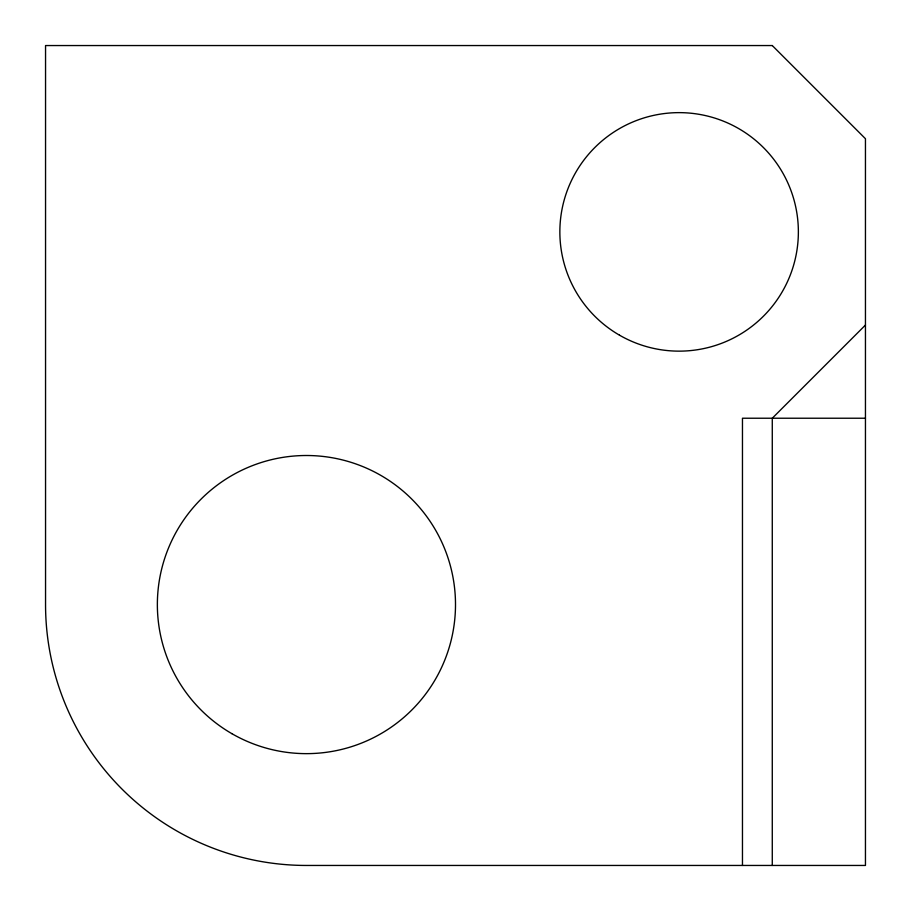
<?xml version="1.0" encoding="UTF-8"?>
<svg xmlns="http://www.w3.org/2000/svg" width="911" height="911" viewBox="0 0 911 911"><rect width="100%" height="100%" fill="white"/><g stroke="black" fill="none" stroke-linecap="round" stroke-linejoin="round"><path stroke-width="1.37" d="M865.45 325.056L772.277 418.229L772.277 865.45M865.45 418.229L742.465 418.229L742.465 865.45M772.277 45.55L45.55 45.55L45.55 604.574A260.876 260.876 0 0 0 306.426 865.45L865.45 865.45L865.45 138.723L772.277 45.55M231.895 733.674A149.074 149.074 0 0 0 455.5 604.574A149.074 149.074 0 0 0 231.895 475.474A149.074 149.074 0 0 0 231.895 733.674M619.48 335.168A119.261 119.261 0 0 0 798.366 231.895A119.261 119.261 0 0 0 619.48 128.61A119.261 119.261 0 0 0 619.48 335.168"/></g></svg>
